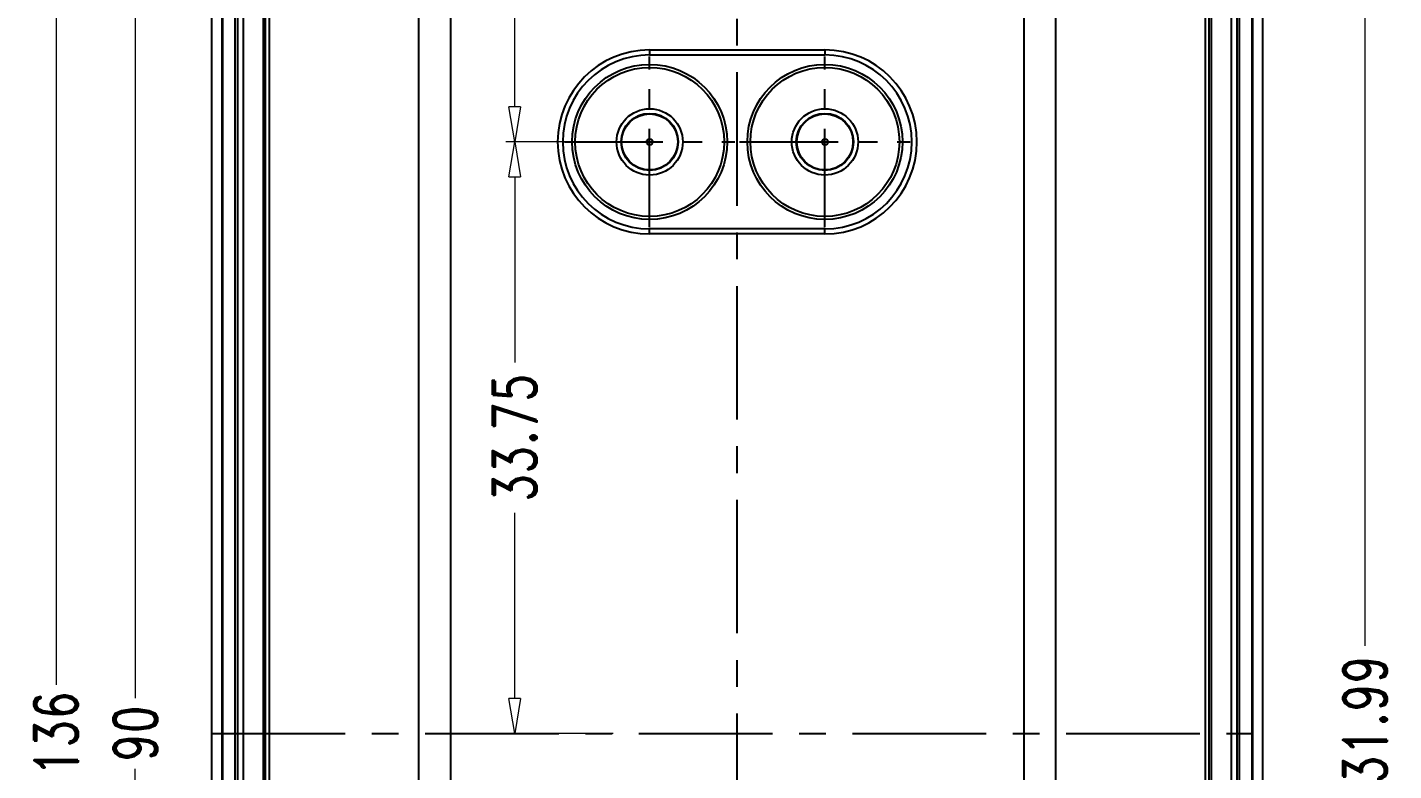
# Model space of a CAD drawing. Header units: millimetres. Extents: x 4688 to 5146, y 1130 to 1448.
# Drawn here: x 4951.2 to 5029.2, y 1312.2 to 1354.6 of the extents above; entities that cross this region are included whole.
import ezdxf

# ---------------------------------------------------------------- set-up
doc = ezdxf.new("R2010")
doc.units = ezdxf.units.MM
doc.header["$MEASUREMENT"] = 0
doc.linetypes.add('CENTER', pattern=[50.8, 31.75, -6.35, 6.35, -6.35])
doc.layers.get('0').update_dxf_attribs({"linetype": 'CONTINUOUS'})
doc.layers.get('Defpoints').update_dxf_attribs({"linetype": 'CONTINUOUS'})
doc.layers.add('dim', color=82, linetype='CONTINUOUS', lineweight=9)
doc.styles.add('ROMAND', font='romand.shx', dxfattribs={"width": 0.75, "bigfont": 'gbcbig.shx'})
doc.dimstyles.new('YanXiu', dxfattribs={"dimtxt": 2.5, "dimasz": 2.2, "dimexe": 1, "dimexo": 0, "dimgap": 0.66, "dimtad": 0, "dimzin": 0, "dimdsep": 46, "dimtxsty": 'ROMAND', "dimblk": 'CLOSEDBLANK', "dimcen": 0, "dimclrd": 3, "dimclre": 3, "dimclrt": 7, "dimadec": 0, "dimazin": 0, "dimtfac": 1, "dimtdec": 4, "dimtofl": 0, "dimtmove": 0, "dimatfit": 3, "dimldrblk": 'CLOSEDBLANK', "dimfxl": 0, "dimtolj": 1, "dimtzin": 0, "dimlwd": 0, "dimlwe": 0, "dimarcsym": 0})

# ---------------------------------------------------------------- blocks, each defined once
blk = doc.blocks.new('_ClosedBlank')
at = {"color": 0, "linetype": 'ByBlock', "lineweight": -2}
for p, q in [((-1, 0.167), (0, 0)), ((-1, 0.167), (-1, -0.167)), ((0, 0), (-1, -0.167))]:
    blk.add_line(p, q, dxfattribs=at)
blk = doc.blocks.new('*D22')
at = {"layer": 'Defpoints', "color": 0}
for p in [(4966.867, 1359.298), (4957.364, 1269.298), (4966.867, 1269.298)]:
    blk.add_point(p, dxfattribs=at)
at = {"layer": 'dim', "color": 3, "lineweight": 5}
for p, q in [((4966.867, 1359.298), (4956.864, 1359.298)), ((4957.364, 1357.298), (4957.364, 1316.316)), ((4957.364, 1271.298), (4957.364, 1312.281)), ((4966.867, 1269.298), (4956.864, 1269.298))]:
    blk.add_line(p, q, dxfattribs=at)
at = {"layer": 'dim', "color": 3, "lineweight": 5, "xscale": 2, "yscale": 2, "zscale": 2}
for p, rotation in [((4957.364, 1359.298), 90), ((4957.364, 1269.298), 270)]:
    blk.add_blockref('_ClosedBlank', p, dxfattribs=dict(at, rotation=rotation))
at = {"layer": 'dim', "color": 7, "insert": (4957.364, 1314.298), "char_height": 2.5, "attachment_point": 5, "rotation": 90, "style": 'ROMAND'}
blk.add_mtext('90', dxfattribs=at)
blk = doc.blocks.new('*D23')
at = {"layer": 'Defpoints', "color": 0}
for p in [(4952.843, 1382.298), (4965.767, 1382.298), (4965.767, 1246.298)]:
    blk.add_point(p, dxfattribs=at)
at = {"layer": 'dim', "color": 3, "lineweight": 5}
for p, q in [((4965.767, 1382.298), (4952.343, 1382.298)), ((4952.843, 1380.298), (4952.843, 1317.075)), ((4952.843, 1248.298), (4952.843, 1311.522)), ((4965.767, 1246.298), (4952.343, 1246.298))]:
    blk.add_line(p, q, dxfattribs=at)
at = {"layer": 'dim', "color": 3, "lineweight": 5, "xscale": 2, "yscale": 2, "zscale": 2}
for p, rotation in [((4952.843, 1382.298), 90), ((4952.843, 1246.298), 270)]:
    blk.add_blockref('_ClosedBlank', p, dxfattribs=dict(at, rotation=rotation))
at = {"layer": 'dim', "color": 7, "insert": (4952.843, 1314.298), "char_height": 2.5, "attachment_point": 5, "rotation": 90, "style": 'ROMAND'}
blk.add_mtext('136', dxfattribs=at)
blk = doc.blocks.new('*D24')
at = {"layer": 'Defpoints', "color": 0}
for p in [(5004.822, 1380.291), (5004.736, 1248.298), (5027.535, 1248.298)]:
    blk.add_point(p, dxfattribs=at)
at = {"layer": 'dim', "color": 3, "lineweight": 5}
for p, q in [((5004.822, 1380.291), (5028.035, 1380.291)), ((5027.535, 1378.291), (5027.535, 1319.304)), ((5027.535, 1250.298), (5027.535, 1309.286)), ((5004.736, 1248.298), (5028.035, 1248.298))]:
    blk.add_line(p, q, dxfattribs=at)
at = {"layer": 'dim', "color": 3, "lineweight": 5, "xscale": 2, "yscale": 2, "zscale": 2}
for p, rotation in [((5027.535, 1380.291), 90), ((5027.535, 1248.298), 270)]:
    blk.add_blockref('_ClosedBlank', p, dxfattribs=dict(at, rotation=rotation))
at = {"layer": 'dim', "color": 7, "insert": (5027.535, 1314.295), "char_height": 2.5, "attachment_point": 5, "rotation": 90, "style": 'ROMAND'}
blk.add_mtext('131.99', dxfattribs=at)
blk = doc.blocks.new('*D25')
at = {"layer": 'Defpoints', "color": 0}
for p in [(4984.638, 1348.048), (4979.017, 1314.298), (4984.638, 1314.298)]:
    blk.add_point(p, dxfattribs=at)
at = {"layer": 'dim', "color": 3, "lineweight": 5}
for p, q in [((4984.638, 1348.048), (4978.518, 1348.048)), ((4979.017, 1346.048), (4979.017, 1335.468)), ((4979.017, 1316.298), (4979.017, 1326.879)), ((4984.638, 1314.298), (4978.518, 1314.298))]:
    blk.add_line(p, q, dxfattribs=at)
at = {"layer": 'dim', "color": 3, "lineweight": 5, "xscale": 2, "yscale": 2, "zscale": 2}
for p, rotation in [((4979.017, 1348.048), 90), ((4979.017, 1314.298), 270)]:
    blk.add_blockref('_ClosedBlank', p, dxfattribs=dict(at, rotation=rotation))
at = {"layer": 'dim', "color": 7, "insert": (4979.017, 1331.173), "char_height": 2.5, "attachment_point": 5, "rotation": 90, "style": 'ROMAND'}
blk.add_mtext('33.75', dxfattribs=at)
blk = doc.blocks.new('*D26')
at = {"layer": 'Defpoints', "color": 0}
for p in [(4979.017, 1368.048), (4981.85, 1368.048), (4984.638, 1348.048)]:
    blk.add_point(p, dxfattribs=at)
at = {"layer": 'dim', "color": 3, "lineweight": 5}
for p, q in [((4981.85, 1368.048), (4978.518, 1368.048)), ((4979.017, 1366.048), (4979.017, 1360.066)), ((4979.017, 1350.048), (4979.017, 1356.031)), ((4984.638, 1348.048), (4978.518, 1348.048))]:
    blk.add_line(p, q, dxfattribs=at)
at = {"layer": 'dim', "color": 3, "lineweight": 5, "xscale": 2, "yscale": 2, "zscale": 2}
for p, rotation in [((4979.017, 1368.048), 90), ((4979.017, 1348.048), 270)]:
    blk.add_blockref('_ClosedBlank', p, dxfattribs=dict(at, rotation=rotation))
at = {"layer": 'dim', "color": 7, "insert": (4979.017, 1358.048), "char_height": 2.5, "attachment_point": 5, "rotation": 90, "style": 'ROMAND'}
blk.add_mtext('20', dxfattribs=at)

msp = doc.modelspace()

# ---------------------------------------------------------------- linework, layer by layer
at = {"color": 1, "linetype": 'CENTER', "ltscale": 0.24}
for p, q in [((4991.717, 1234.671), (4991.717, 1393.926)), ((4961.717, 1314.298), (5021.717, 1314.298))]:
    msp.add_line(p, q, dxfattribs=at)
at = {"color": 7, "linetype": 'Continuous'}
for p, q in [((4961.717, 1382.131), (4961.717, 1246.466)), ((4962.317, 1246.475), (4962.317, 1382.122)), ((4962.354, 1246.475), (4962.354, 1382.122)), ((4963.067, 1246.475), (4963.067, 1382.122)), ((4963.19, 1382.122), (4963.19, 1246.475)), ((4963.516, 1382.122), (4963.516, 1246.475)), ((4964.675, 1246.466), (4964.675, 1382.131)), ((5018.759, 1382.131), (5018.759, 1246.466)), ((5019.918, 1246.475), (5019.918, 1382.122)), ((5020.245, 1246.475), (5020.245, 1382.122)), ((5020.367, 1382.122), (5020.367, 1246.475)), ((5021.081, 1382.122), (5021.081, 1246.475)), ((5021.117, 1382.122), (5021.117, 1246.475)), ((5021.717, 1246.466), (5021.717, 1382.131)), ((4964.803, 1247.269), (4964.803, 1381.328)), ((4965.025, 1247.269), (4965.025, 1381.328)), ((5018.409, 1381.328), (5018.409, 1247.269)), ((5018.632, 1381.328), (5018.632, 1247.269)), ((4975.351, 1377.678), (4975.351, 1250.918)), ((5008.083, 1250.918), (5008.084, 1377.678)), ((4973.532, 1357.218), (4973.532, 1271.379)), ((5009.903, 1271.379), (5009.903, 1357.218)), ((4986.717, 1353.298), (4986.717, 1353.01)), ((4986.717, 1353.298), (4996.717, 1353.298)), ((4986.717, 1353.01), (4996.717, 1353.01)), ((4996.717, 1353.298), (4996.717, 1353.01)), ((4986.717, 1342.798), (4986.717, 1343.087)), ((4996.717, 1343.087), (4986.717, 1343.087)), ((4996.717, 1342.798), (4986.717, 1342.798)), ((4996.717, 1342.798), (4996.717, 1343.087))]:
    msp.add_line(p, q, dxfattribs=at)
at = {"color": 1, "linetype": 'CENTER', "ltscale": 0.176999}
for p, q in [((4986.717, 1343.181), (4986.717, 1352.916)), ((4996.717, 1343.181), (4996.717, 1352.916)), ((4981.85, 1348.048), (4991.585, 1348.048)), ((4991.85, 1348.048), (5001.585, 1348.048))]:
    msp.add_line(p, q, dxfattribs=at)
at = {"color": 7, "linetype": 'Continuous'}
for centre, radius in [((4986.717, 1348.048), 4.425), ((4986.717, 1348.048), 4.25), ((4996.717, 1348.048), 4.425), ((4996.717, 1348.048), 4.25), ((4986.717, 1348.048), 1.891), ((4996.717, 1348.048), 1.891), ((4986.717, 1348.048), 1.63), ((4986.717, 1348.048), 1.6), ((4996.717, 1348.048), 1.63), ((4996.717, 1348.048), 1.6), ((4986.717, 1348.048), 0.172), ((4996.717, 1348.048), 0.172)]:
    msp.add_circle(centre, radius, dxfattribs=at)
for centre, radius, start, end in [((4986.717, 1348.048), 5.25, 90, 270), ((4986.717, 1348.048), 4.961, 90, 270), ((4996.717, 1348.048), 5.25, 270, 90), ((4996.717, 1348.048), 4.961, 270, 90)]:
    msp.add_arc(centre, radius, start, end, dxfattribs=at)

# ---------------------------------------------------------------- dimensions: what is measured, and where the dimension line sits
at = {"layer": 'dim'}
for base, p1, p2, picture, middle in [((4952.842662242, 1382.298480121), (4965.767222463, 1246.298480121), (4965.767222463, 1382.298480121), '*D23', (4952.842662242, 1314.298480121)), ((5027.535, 1248.298), (5004.822, 1380.291), (5004.736, 1248.298), '*D24', (5027.535, 1314.295)), ((4979.017, 1368.048), (4984.638, 1348.048), (4981.85, 1368.048), '*D26', (4979.017, 1358.048)), ((4957.364044988, 1269.298481934), (4966.867225578, 1359.298481934), (4966.867225578, 1269.298481934), '*D22', (4957.364044988, 1314.298481934)), ((4979.017312569, 1314.298480112), (4984.637620473, 1348.048480121), (4984.637620473, 1314.298480112), '*D25', (4979.017312569, 1331.173480116))]:
    dim = msp.add_linear_dim(base=base, p1=p1, p2=p2, dimstyle='YanXiu', override={"dimasz": 2, "dimexe": 0.49975, "dimgap": 0.49975}, dxfattribs=at)
    dim.commit()
    dim.dimension.update_dxf_attribs({"geometry": picture, "text_midpoint": middle, "dimtype": 160})

doc.saveas('drawing.dxf')
